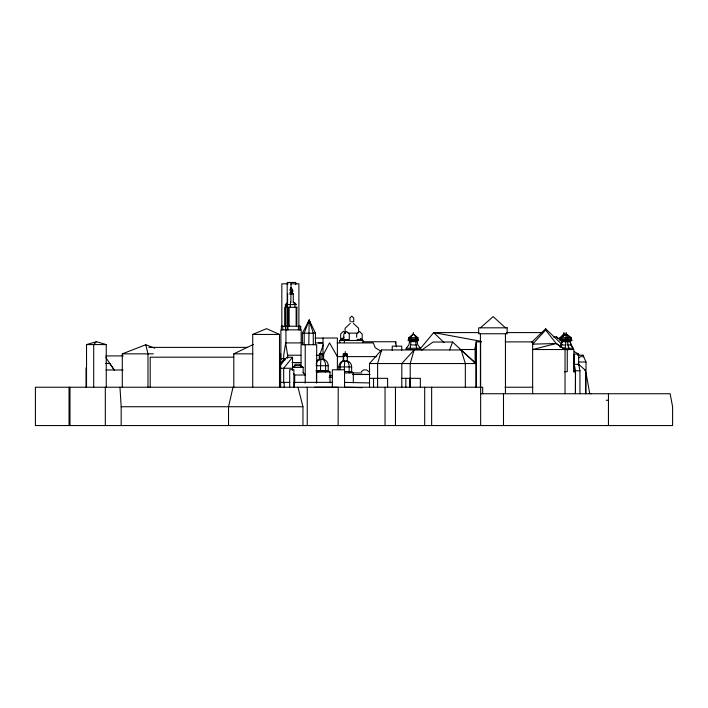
<?xml version="1.0" encoding="UTF-8"?>
<svg xmlns="http://www.w3.org/2000/svg" width="708" height="708" viewBox="0 0 708 708"><rect width="100%" height="100%" fill="white"/><g stroke="black" fill="none" stroke-linecap="round" stroke-linejoin="round"><path stroke-width="1.06" d="M285.351 324.768L285.359 307.316L285.359 324.875M288.227 324.875L288.245 307.316L288.245 324.875M583.038 357.159L583.056 355.212L577.56 355.212M564.559 349.548L565.719 344.982L565.727 340.628M290.811 302.555L291.041 287.536L292.652 290.147M395.462 343.822L395.728 341.743L363.071 341.743M290.607 301.785L290.191 307.316M303.192 342.911L285.643 342.92L283.687 355.46L283.687 359.292M567.789 340.628L567.834 344.982L569.489 349.548M408.976 340.592L409.596 341.628L408.852 344.955L406.215 348.274L406.215 349.513L421.508 349.513M233.02 387.232L228.525 406.737L228.525 425.552M560.161 347.478L562.32 341.663L561.665 340.628M561.409 340.628L562.099 341.663L560.187 346.646M474.608 349.513L476.077 344.141M369.505 387.232L369.505 363.54L476.077 363.54L461.138 349.947L381.577 349.947L377.603 363.54L377.603 387.232M344.991 360.868L344.84 361.354A6.443 0.841 -90 0 0 344.415 366.93L344.415 369.718M308.086 323.122L309.175 320.104L315.458 333.185L315.458 344.716M319.892 354.274L323.282 344.964M449.571 349.947L452.598 342.026L433.057 342.026L421.694 350.15M416.127 340.592L415.72 341.628L416.667 349.513M567.577 339.663L567.869 337.743L566.179 334.017L561.17 337.743L561.17 339.008L562.046 339.663L570.312 339.663L571.188 339.008L571.188 337.743L566.179 334.017L561.444 337.743L561.444 339.008L562.267 339.663M289.784 290.147L291.041 287.536L292.422 291.015L292.006 292.307L293.254 293.97L293.254 302.555M302.378 344.716L302.378 333.185L309.175 320.104L311.414 326.14M323.016 355.301L329.53 342.876L337.389 356.62L343.946 356.62M420.472 349.513L420.472 348.274L417.826 344.955L417.083 341.628L417.711 340.592M573.268 349.548L573.268 348.301L571.073 344.982L570.259 341.663L570.949 340.628M561.4 337.707L563.922 333.981L565.506 335.477M415.755 339.628L416.26 337.707L413.339 333.981L408.755 337.707L408.755 338.982L409.551 339.628L417.136 339.628L417.932 338.982L417.932 337.707L413.339 333.981L410.419 337.707L410.932 339.628M280.023 365.717L286.864 357.248L292.554 357.248L292.554 370.284M292.554 357.248L283.66 368.257L283.66 383.01M419.614 349.513L433.712 332.583L478.9 332.583M280.368 363.381L284.687 358.514L280.058 358.655L282.235 358.655M369.505 363.54L381.577 349.947M532.646 393.736L532.646 344.141L545.647 330.034L545.647 328.795L562.125 344.566M106.262 387.232L106.262 344.584L96.5 341.681L93.704 344.584L93.704 387.232M285.386 307.316L285.386 304.573L287.501 302.475M531.717 342.265L545.647 328.795M350.265 323.414L345.097 328.264L345.097 333.123M559.957 338.982L561.4 338.982L561.833 339.628L559.957 338.982L559.957 337.707L563.922 333.981L564.931 335.477M343.628 355.797L345.265 354.336L345.265 351.611M480.413 327.822L493.157 316.609L505.441 327.822M339.751 342.672L339.751 340.495L343.982 337.141M570.09 339.663L570.913 339.008M361.292 371.682L363.593 369.921L366.558 369.921L368.868 371.682M303.157 372.833L303.157 367.417L292.554 367.417L294.926 365.638M319.388 359.797L319.883 359.46M343.3 361.354L343.778 361.036M292.554 367.417L295.9 365.293M578.516 358.053L583.056 355.212L586.012 362.018L586.012 393.736M233.799 387.232L233.799 353.85L253.455 344.424M252.721 387.232L252.721 334.441L266.544 328.662L279.501 334.441L279.501 387.232M330.017 382.886L330.017 372.019L328.229 370.638L328.229 365.717A6.823 6.77 -90 0 0 324.848 359.797L323.627 359.292L318.078 359.797A6.823 6.77 -90 0 0 316.68 360.885M353.327 382.816L353.327 372.886L351.646 371.576L351.646 366.93A6.443 6.381 -90 0 0 348.451 361.354L343.221 360.868L342.07 361.354A6.443 6.381 -90 0 0 338.875 366.93L338.875 369.718M122.289 387.232L122.289 353.85L145.76 344.752L154.689 348.168M316.467 382.886L316.467 372.019L320.565 370.638L320.565 365.717A6.823 0.894 -90 0 1 321.016 359.797L321.175 353.911M86.526 387.232L86.526 344.584L96.5 341.681M564.365 348.911L556.222 343.522L532.646 349.513L573.896 349.548L573.896 371.691M316.467 372.019L325.618 370.638L330.017 372.019L316.467 372.019L316.042 370.638L328.229 370.638M532.646 344.141L556.222 343.522L565.037 349.513L565.037 393.736M606.243 400.277L608.446 400.241M318.396 342.92L322.043 342.902M105.802 355.947L123.192 355.894M288.236 283.811L281.837 283.811L281.837 326.22M290.369 283.811L298.891 283.811L298.891 326.22M290.899 291.015L293.192 291.015M289.873 292.307L292.546 292.307M289.183 293.97L293.254 293.97M285.386 304.573L296.537 304.573M296.971 307.316L285.032 307.316L285.032 326.22M350.168 321.795L349.858 318.034L351.796 316.149L353.734 318.034L353.734 321.795L351.425 321.795M506.459 332.583L541.726 332.583M302.378 333.185L315.458 333.185M348.38 333.123L357.655 333.123M252.721 334.441L279.501 334.441M553.461 336.875L556.541 336.875L562.418 341.858M408.755 337.707L417.932 337.707M559.957 337.707L571.188 337.743M408.755 338.982L417.932 338.982M561.17 339.008L571.188 339.008M342.902 339.309L340.663 339.309L340.663 333.964L343.415 331.291L345.486 333.3M357.106 339.406L362.177 339.406L362.177 334.061L359.416 331.388L356.664 334.061L356.664 337.274M559.4 339.946L571.887 339.982L571.887 340.628L560.471 340.628L560.471 339.982M339.751 340.495L362.956 340.495L362.956 342.601M409.596 341.628L417.083 341.628M562.099 341.663L570.259 341.663M481.52 341.893L476.077 341.893L476.077 387.232M505.22 341.893L532.805 341.893L532.805 344.566M315.255 342.902L322.936 342.902M337.176 342.92L373.284 342.92L375.267 347.743L381.647 351.628M86.526 344.584L106.262 344.584M410.49 344.955L416.198 344.955M561.55 344.982L565.719 344.982M567.834 344.982L571.073 344.982M148.875 347.38L247.623 347.38M406.215 348.274L420.472 348.274M562.612 348.301L573.268 348.301M459.926 349.513L476.077 349.513M122.289 353.85L153.379 353.85M233.799 353.85L252.898 353.85M579.94 393.736L579.94 370.744L578.657 364.31L578.657 354.124L574.046 354.124L574.046 364.31L578.657 364.31L585.516 370.381L585.516 393.736M347.23 356.62L376.736 356.62M233.773 357.195L150.202 357.195L150.202 387.232M578.551 362.018L586.012 362.018M291.979 362.54L300.803 362.54M105.563 363.452L109.802 363.452L114.209 369.992M294.714 364.231L300.227 364.231M294.714 365.638L300.227 365.638L303.157 367.417L299.44 365.293M316.042 365.717L328.229 365.717M338.875 366.93L351.646 366.93M279.864 368.257L292.554 368.257M105.988 369.992L123.042 369.992M584.79 370.381L585.516 370.381M574.223 371.939L574.223 364.31L575.507 370.744L579.94 370.744M344.415 371.576L351.646 371.576M564.524 371.691L567.258 371.691L567.258 349.548M573.507 371.691L575.436 371.691L575.436 393.736L575.507 370.744M344.814 372.886L353.327 372.886L349.177 371.576M362.434 374.408L369.461 374.408M352.513 374.505L370.072 374.505M293.616 373.656L294.687 375.001L305.228 375.001L304.095 373.523M329.654 375.444L332.087 375.444M329.096 377.116L332.273 377.116M369.505 378.329L387.595 378.329L387.595 387.232M401.808 378.329L420.331 378.329L420.331 387.232M280.103 382.364L289.705 382.364M293.882 382.364L332.362 382.364M505.025 387.232L532.805 387.232M314.564 387.232L338.22 387.241L338.141 425.552M480.475 393.736L670.131 393.736L672.6 406.737L672.6 425.552L35.4 425.552L35.4 387.232L482.67 387.232L482.67 393.736M119.971 387.232L121.174 406.737L302.953 406.737L302.953 425.552M285.643 342.92L287.634 355.177L300.829 355.23M316.219 355.292L319.512 355.31L319.512 359.717M353.168 372.904L361.894 372.974M315.007 338.052L323.299 338.132M344.548 382.364L369.629 382.931M362.213 387.63L344.548 387.232L344.548 369.762L332.362 369.797L332.362 387.258M481.21 341.344L433.712 332.583L444.04 342.584M589.065 393.321L591.215 393.736M474.21 362.602L476.077 363.54M347.203 361.036L347.823 361.354A6.443 5.115 -90 0 1 348.876 362.381M323.193 359.292L324.175 359.797M574.232 351.611L578.657 354.124M346.513 360.868L347.221 361.354A6.443 3.921 -90 0 1 349.177 366.93L349.177 372.886M570.913 337.743L566.179 334.017L565.789 339.663M360.522 338.486L362.956 340.495M577.932 364.31L579.454 365.655M452.598 342.026L474.98 362.797M353.451 323.414L358.611 328.264L358.611 332.149M294.466 302.475L295.847 303.874M556.541 336.875L557.913 338.451M303.095 372.32L305.228 375.001M545.647 330.034L556.222 343.522M293.262 302.183L294.935 304.573L294.935 307.316M105.846 357.62L114.254 369.992M572.657 348.301L570.232 342.495M410.56 340.592L410.959 341.628L410.012 349.513M461.138 349.947L465.342 363.54L465.342 387.232M298.006 387.232L302.953 406.737M145.76 344.752L147.981 353.85L147.981 387.232M586.012 372.824L589.773 393.736M395.728 341.743L396.392 346.955M309.192 322.29L309.175 320.104L304.201 333.185L304.201 344.716M296.342 324.875L296.333 307.316L296.342 326.22M608.446 393.736L608.446 425.552M571.577 339.982L571.577 340.628M568.108 339.982L568.108 340.628M566.179 332.539L566.179 334.601M565.639 339.982L565.639 340.628M563.922 332.503L563.922 334.565M560.78 339.982L560.78 340.628M505.441 333.76L505.441 393.736M503.494 393.736L503.494 425.552M480.626 341.893L480.652 425.552M480.413 333.76L480.413 387.232M476.245 341.893L476.245 387.232M475.13 349.513L475.13 363.523M431.641 387.232L431.641 425.552M424.694 387.232L424.694 425.552M416.667 339.946L416.667 340.592M413.339 332.503L413.339 334.565M410.206 387.232L410.206 363.54L414.127 349.947L401.808 363.54L401.808 387.232M410.012 339.946L410.012 340.592M409.905 378.329L409.905 387.232M405.852 378.329L405.852 387.232M401.746 350.495L401.746 346.15L392.25 346.15L392.25 350.487M395.471 387.232L395.471 425.552M385.046 387.232L385.046 425.552M373.559 378.329L373.559 387.232M347.301 360.868L347.301 353.911L343.221 353.911L343.221 360.868M346.893 353.911L346.893 355.797L345.265 354.336L343.221 355.797L347.301 355.797L345.265 354.336L344.008 355.797L344.008 353.911M346.513 353.911L346.513 355.797L345.265 354.336L344.991 355.797L344.991 353.911M344.371 340.495L344.371 342.699M343.628 353.911L343.628 360.868L342.707 361.354A6.443 5.115 -90 0 0 340.15 366.93L340.15 369.718M337.389 369.629L337.389 338.017L323.016 338.017L323.016 353.133M325.618 372.019L325.618 365.717A6.823 4.151 -90 0 0 323.538 359.797L322.786 359.292L322.786 353.911M323.627 359.292L323.627 353.911L319.299 353.911L319.299 359.292M319.733 353.911L319.733 359.292L318.75 359.797A6.823 5.416 -90 0 0 316.228 363.947M316.68 382.869L316.68 344.716L301.059 344.716L301.059 366.24M313.281 344.716L313.281 333.185L309.175 320.104L308.812 344.716M307.245 387.232L307.245 425.552M305.228 344.716L305.228 383.152M301.174 343.061L301.174 329.857L280.881 329.857L280.881 359.646M300.732 329.857L300.732 326.22L281.386 326.22L281.386 329.857M299.873 326.22L299.873 329.857M298.422 326.22L298.422 329.857M295.723 284.634L295.723 282.448L287.209 282.448L287.183 329.857M294.687 375.001L294.687 383.152M294.351 382.364L294.351 387.232M293.882 387.232L293.882 369.673L289.705 369.673L289.705 387.232M291.041 284.05L291.041 289.28M289.147 307.316L289.147 326.22M287.952 326.22L287.952 329.857M287.634 355.177L287.634 358.31M287.572 293.97L287.572 303.626M287.342 307.316L287.342 326.22M286.944 304.573L286.944 307.316M285.935 329.857L285.935 343.088M285.466 326.22L285.466 329.857M284.687 358.514L284.687 360.54M284.174 382.364L284.174 387.232M282.731 326.22L282.731 329.857M280.642 353.85L280.642 387.232M121.174 406.737L121.174 425.552M105.315 387.232L105.315 425.552M86.031 367.797L86.031 387.232M69.977 387.232L69.977 425.552M69.048 387.232L69.048 425.552M346.557 331.494L343.796 334.158L343.796 339.504L349.31 339.504L349.31 334.158L346.557 331.494M507.158 327.822L478.67 327.822L478.67 333.76L507.158 333.76L507.158 327.822M418.57 339.946L408.109 339.946L408.109 340.592L418.57 340.592L418.57 339.946M296.661 324.875L296.661 307.316L296.661 324.875"/></g></svg>
